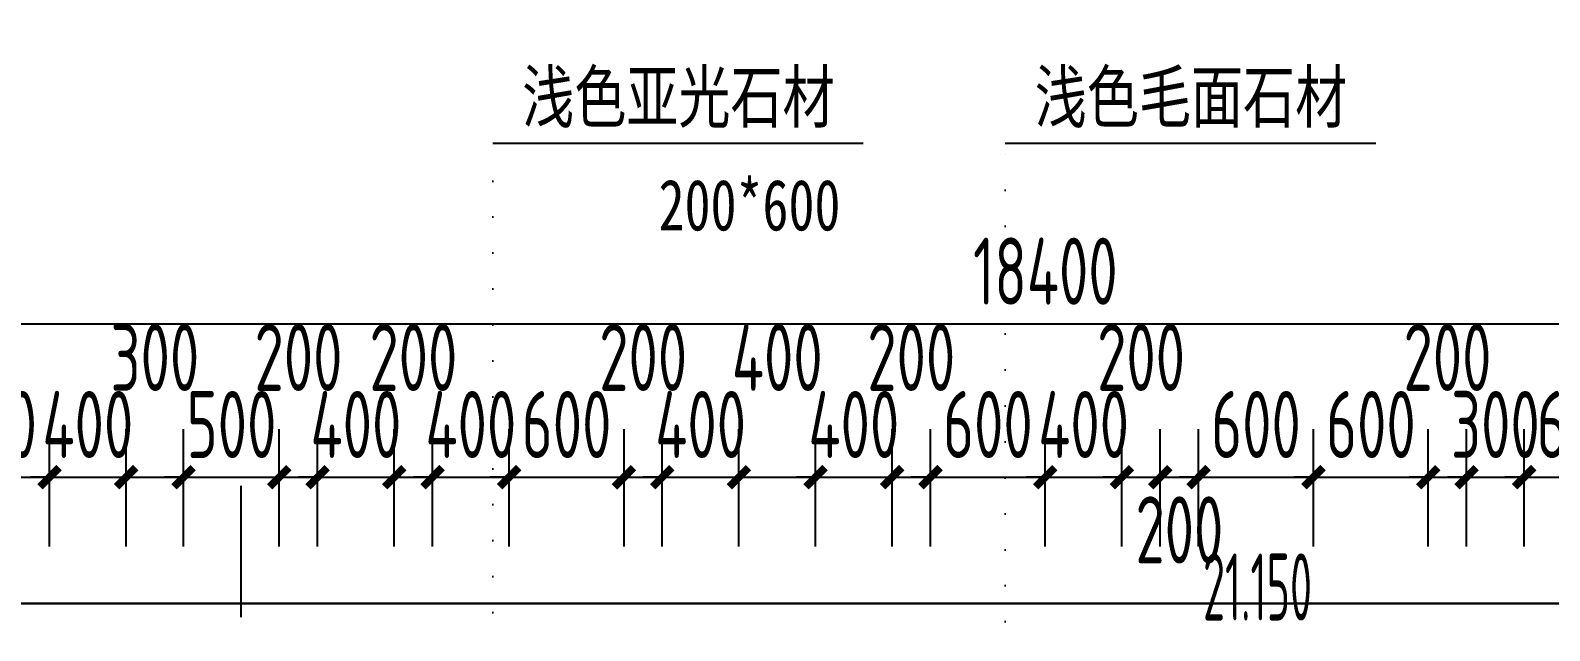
# Model space of a CAD drawing. Extents: x -863035 to 270371, y -8918 to 240488.
# Drawn here: x 212818 to 220751, y 143751 to 146883 of the extents above; entities that cross this region are included whole.
import ezdxf

# ---------------------------------------------------------------- set-up
doc = ezdxf.new("R2010")
doc.units = 0
doc.header["$LTSCALE"] = 1000
doc.header["$MEASUREMENT"] = 0
doc.linetypes.add('DOT2', pattern=[0.125, 0, -0.125])
doc.linetypes.add('DOTE', pattern=[2.42, 2, -0.2, 0.02, -0.2])
for name, color, linetype in [('01-标注_尺寸', 124, 'Continuous'), ('01-标注_符号', 200, 'Continuous'), ('02-TEXT_标注', 130, 'Continuous'), ('A_AXIS-轴线', 36, 'Continuous')]:
    doc.layers.add(name, color=color, linetype=linetype)
doc.layers.add('04-不打印_辅助线', color=165, linetype='Continuous', plot=False)
doc.styles.add('_TCH_DIM', font='ROS1', dxfattribs={"width": 0.75, "bigfont": 'JD'})
doc.styles.add('_TCH_DIM_T3', font='ROS1', dxfattribs={"width": 0.75, "bigfont": 'JD'})
doc.styles.add('_TCH_LABEL', font='', dxfattribs={"width": 0.75})
doc.styles.add('logo-3', font='', dxfattribs={"width": 0.8})
doc.styles.get('_TCH_LABEL').set_extended_font_data('SimSun')
doc.styles.get('logo-3').set_extended_font_data('SimSun')
doc.dimstyles.new('_TCH_ARCH&&100', dxfattribs={"dimtxt": 350, "dimasz": 100, "dimexe": 250, "dimexo": 300, "dimgap": 100, "dimtad": 1, "dimdec": 0, "dimzin": 0, "dimdsep": 46, "dimtxsty": '_TCH_DIM_T3', "dimblk": 'ARCHTICK', "dimcen": 0.09, "dimclrt": 7, "dimazin": 2, "dimtfac": 1, "dimtdec": 0, "dimtix": 1, "dimtmove": 2, "dimatfit": 3, "dimfxl": 0, "dimtolj": 1, "dimtzin": 0, "dimarcsym": 0})
doc.dimstyles.new('副本 ISO-1', dxfattribs={"dimtxt": 2.5, "dimasz": 1.5, "dimexe": 1.25, "dimexo": 0.625, "dimtad": 1, "dimdec": 0, "dimtxsty": 'logo-3', "dimblk": 'ARCHTICK', "dimcen": 2.5, "dimdle": 1, "dimadec": 0, "dimazin": 0, "dimtfac": 1, "dimtdec": 0, "dimtix": 1, "dimtmove": 0, "dimatfit": 3, "dimldrblk": 'AR', "dimfxl": 0, "dimarcsym": 0})

# ---------------------------------------------------------------- blocks, each defined once
blk = doc.blocks.new('_ArchTick')
at = {"color": 0, "linetype": 'ByBlock', "const_width": 0.4}
blk.add_lwpolyline([(-0.5, -0.5), (0.5, 0.5)], dxfattribs=at)
blk = doc.blocks.new('*X7')
at = {"color": 0}
for p, q in [((-1012.2996, 1692.7101), (-1012.2996, 1692.7346)), ((-1012.2995, 1692.7347), (-1012.2958, 1692.7347)), ((-1012.2986, 1692.7091), (-1012.2986, 1692.7356)), ((-1012.2985, 1692.7357), (-1012.2968, 1692.7357)), ((-1012.2976, 1692.7081), (-1012.2976, 1692.7364)), ((-1012.2966, 1692.7071), (-1012.2966, 1692.7354)), ((-1012.3116, 1692.7221), (-1012.3116, 1692.7226)), ((-1012.3115, 1692.7227), (-1012.2838, 1692.7227)), ((-1012.3111, 1692.7217), (-1012.2828, 1692.7217)), ((-1012.3106, 1692.7211), (-1012.3106, 1692.7236)), ((-1012.3105, 1692.7237), (-1012.2848, 1692.7237)), ((-1012.3101, 1692.7207), (-1012.2818, 1692.7207)), ((-1012.3096, 1692.7201), (-1012.3096, 1692.7246)), ((-1012.3095, 1692.7247), (-1012.2858, 1692.7247)), ((-1012.3091, 1692.7197), (-1012.2808, 1692.7197)), ((-1012.3086, 1692.7191), (-1012.3086, 1692.7256)), ((-1012.3085, 1692.7257), (-1012.2868, 1692.7257)), ((-1012.3081, 1692.7187), (-1012.2798, 1692.7187)), ((-1012.3076, 1692.7181), (-1012.3076, 1692.7266)), ((-1012.3075, 1692.7267), (-1012.2878, 1692.7267)), ((-1012.3071, 1692.7177), (-1012.2788, 1692.7177)), ((-1012.3066, 1692.7171), (-1012.3066, 1692.7276)), ((-1012.3065, 1692.7277), (-1012.2888, 1692.7277)), ((-1012.3061, 1692.7167), (-1012.2778, 1692.7167)), ((-1012.3056, 1692.7161), (-1012.3056, 1692.7286)), ((-1012.3055, 1692.7287), (-1012.2898, 1692.7287)), ((-1012.3051, 1692.7157), (-1012.2768, 1692.7157)), ((-1012.3046, 1692.7151), (-1012.3046, 1692.7296)), ((-1012.3045, 1692.7297), (-1012.2908, 1692.7297)), ((-1012.3041, 1692.7147), (-1012.2758, 1692.7147)), ((-1012.3036, 1692.7141), (-1012.3036, 1692.7306)), ((-1012.3035, 1692.7307), (-1012.2918, 1692.7307)), ((-1012.3031, 1692.7137), (-1012.2748, 1692.7137)), ((-1012.3026, 1692.7131), (-1012.3026, 1692.7316)), ((-1012.3025, 1692.7317), (-1012.2928, 1692.7317)), ((-1012.3021, 1692.7127), (-1012.2738, 1692.7127)), ((-1012.3016, 1692.7121), (-1012.3016, 1692.7326)), ((-1012.3015, 1692.7327), (-1012.2938, 1692.7327)), ((-1012.3011, 1692.7117), (-1012.2728, 1692.7117)), ((-1012.3006, 1692.7111), (-1012.3006, 1692.7336)), ((-1012.3005, 1692.7337), (-1012.2948, 1692.7337)), ((-1012.3001, 1692.7107), (-1012.2718, 1692.7107)), ((-1012.2991, 1692.7097), (-1012.2708, 1692.7097)), ((-1012.2981, 1692.7087), (-1012.2698, 1692.7087)), ((-1012.2971, 1692.7077), (-1012.2688, 1692.7077)), ((-1012.2961, 1692.7067), (-1012.2678, 1692.7067)), ((-1012.2956, 1692.7061), (-1012.2956, 1692.7344)), ((-1012.2951, 1692.7057), (-1012.2668, 1692.7057)), ((-1012.2946, 1692.7051), (-1012.2946, 1692.7334)), ((-1012.2941, 1692.7047), (-1012.2658, 1692.7047)), ((-1012.2936, 1692.7041), (-1012.2936, 1692.7324)), ((-1012.2931, 1692.7037), (-1012.2648, 1692.7037)), ((-1012.2926, 1692.7031), (-1012.2926, 1692.7314)), ((-1012.2921, 1692.7027), (-1012.2638, 1692.7027)), ((-1012.2916, 1692.7021), (-1012.2916, 1692.7304)), ((-1012.2911, 1692.7017), (-1012.2628, 1692.7017)), ((-1012.2906, 1692.7011), (-1012.2906, 1692.7294)), ((-1012.2901, 1692.7007), (-1012.2618, 1692.7007)), ((-1012.2896, 1692.7001), (-1012.2896, 1692.7284)), ((-1012.2891, 1692.6997), (-1012.2608, 1692.6997)), ((-1012.2886, 1692.6991), (-1012.2886, 1692.7274)), ((-1012.2881, 1692.6987), (-1012.2598, 1692.6987)), ((-1012.2876, 1692.6981), (-1012.2876, 1692.7264)), ((-1012.2871, 1692.6977), (-1012.2588, 1692.6977)), ((-1012.2866, 1692.6971), (-1012.2866, 1692.7254)), ((-1012.2861, 1692.6967), (-1012.2578, 1692.6967)), ((-1012.2856, 1692.6961), (-1012.2856, 1692.7244)), ((-1012.2851, 1692.6957), (-1012.2568, 1692.6957)), ((-1012.2846, 1692.6951), (-1012.2846, 1692.7234)), ((-1012.2841, 1692.6947), (-1012.2558, 1692.6947)), ((-1012.2836, 1692.6941), (-1012.2836, 1692.7224)), ((-1012.2831, 1692.6937), (-1012.2548, 1692.6937)), ((-1012.2826, 1692.6931), (-1012.2826, 1692.7214)), ((-1012.2821, 1692.6927), (-1012.2538, 1692.6927)), ((-1012.2816, 1692.6921), (-1012.2816, 1692.7204)), ((-1012.2811, 1692.6917), (-1012.2528, 1692.6917)), ((-1012.2806, 1692.6911), (-1012.2806, 1692.7194)), ((-1012.2801, 1692.6907), (-1012.2518, 1692.6907)), ((-1012.2796, 1692.6901), (-1012.2796, 1692.7184)), ((-1012.2791, 1692.6897), (-1012.2508, 1692.6897)), ((-1012.2786, 1692.6891), (-1012.2786, 1692.7174)), ((-1012.2781, 1692.6887), (-1012.2498, 1692.6887)), ((-1012.2776, 1692.6881), (-1012.2776, 1692.7164)), ((-1012.2771, 1692.6877), (-1012.2488, 1692.6877)), ((-1012.2766, 1692.6871), (-1012.2766, 1692.7154)), ((-1012.2761, 1692.6867), (-1012.2478, 1692.6867)), ((-1012.2756, 1692.6861), (-1012.2756, 1692.7144)), ((-1012.2751, 1692.6857), (-1012.2468, 1692.6857)), ((-1012.2746, 1692.6851), (-1012.2746, 1692.7134)), ((-1012.2736, 1692.6841), (-1012.2736, 1692.7124)), ((-1012.2726, 1692.6831), (-1012.2726, 1692.7114)), ((-1012.2716, 1692.6821), (-1012.2716, 1692.7104)), ((-1012.2706, 1692.6811), (-1012.2706, 1692.7094)), ((-1012.2696, 1692.6801), (-1012.2696, 1692.7084)), ((-1012.2686, 1692.6791), (-1012.2686, 1692.7074)), ((-1012.2676, 1692.6781), (-1012.2676, 1692.7064)), ((-1012.2666, 1692.6771), (-1012.2666, 1692.7054)), ((-1012.2656, 1692.6761), (-1012.2656, 1692.7044)), ((-1012.2646, 1692.6751), (-1012.2646, 1692.7034)), ((-1012.2636, 1692.6741), (-1012.2636, 1692.7024)), ((-1012.2626, 1692.6731), (-1012.2626, 1692.7014)), ((-1012.2616, 1692.6721), (-1012.2616, 1692.7004)), ((-1012.2606, 1692.6711), (-1012.2606, 1692.6994)), ((-1012.2596, 1692.6701), (-1012.2596, 1692.6984)), ((-1012.2586, 1692.6424), (-1012.2586, 1692.6974)), ((-1012.2576, 1692.6434), (-1012.2576, 1692.6964)), ((-1012.2566, 1692.6444), (-1012.2566, 1692.6954)), ((-1012.2556, 1692.6454), (-1012.2556, 1692.6944)), ((-1012.2546, 1692.6464), (-1012.2546, 1692.6934)), ((-1012.2536, 1692.6474), (-1012.2536, 1692.6924)), ((-1012.2526, 1692.6484), (-1012.2526, 1692.6914)), ((-1012.2516, 1692.6494), (-1012.2516, 1692.6904)), ((-1012.2506, 1692.6504), (-1012.2506, 1692.6894)), ((-1012.2496, 1692.6514), (-1012.2496, 1692.6884)), ((-1012.2486, 1692.6524), (-1012.2486, 1692.6874)), ((-1012.2476, 1692.6534), (-1012.2476, 1692.6864)), ((-1012.2926, 1692.6367), (-1012.2643, 1692.6367)), ((-1012.2926, 1692.6084), (-1012.2926, 1692.6367)), ((-1012.2916, 1692.6377), (-1012.2633, 1692.6377)), ((-1012.2916, 1692.6094), (-1012.2916, 1692.6377)), ((-1012.2906, 1692.6387), (-1012.2623, 1692.6387)), ((-1012.2906, 1692.6104), (-1012.2906, 1692.6387)), ((-1012.2896, 1692.6397), (-1012.2613, 1692.6397)), ((-1012.2896, 1692.6114), (-1012.2896, 1692.6397)), ((-1012.2886, 1692.6407), (-1012.2603, 1692.6407)), ((-1012.2886, 1692.6124), (-1012.2886, 1692.6407)), ((-1012.2876, 1692.6417), (-1012.2593, 1692.6417)), ((-1012.2876, 1692.6134), (-1012.2876, 1692.6417)), ((-1012.2866, 1692.6427), (-1012.2583, 1692.6427)), ((-1012.2866, 1692.6144), (-1012.2866, 1692.6427)), ((-1012.2856, 1692.6437), (-1012.2573, 1692.6437)), ((-1012.2856, 1692.6154), (-1012.2856, 1692.6437)), ((-1012.2846, 1692.6447), (-1012.2563, 1692.6447)), ((-1012.2846, 1692.6164), (-1012.2846, 1692.6447)), ((-1012.2836, 1692.6457), (-1012.2553, 1692.6457)), ((-1012.2836, 1692.6174), (-1012.2836, 1692.6457)), ((-1012.2826, 1692.6467), (-1012.2543, 1692.6467)), ((-1012.2826, 1692.6184), (-1012.2826, 1692.6467)), ((-1012.2816, 1692.6477), (-1012.2533, 1692.6477)), ((-1012.2816, 1692.6194), (-1012.2816, 1692.6477)), ((-1012.2806, 1692.6487), (-1012.2523, 1692.6487)), ((-1012.2806, 1692.6204), (-1012.2806, 1692.6487)), ((-1012.2796, 1692.6497), (-1012.2513, 1692.6497)), ((-1012.2796, 1692.6214), (-1012.2796, 1692.6497)), ((-1012.2786, 1692.6507), (-1012.2503, 1692.6507)), ((-1012.2786, 1692.6224), (-1012.2786, 1692.6507)), ((-1012.2776, 1692.6517), (-1012.2493, 1692.6517)), ((-1012.2776, 1692.6234), (-1012.2776, 1692.6517)), ((-1012.2766, 1692.6527), (-1012.2483, 1692.6527)), ((-1012.2766, 1692.6244), (-1012.2766, 1692.6527)), ((-1012.2756, 1692.6537), (-1012.2473, 1692.6537)), ((-1012.2756, 1692.6254), (-1012.2756, 1692.6537)), ((-1012.2746, 1692.6547), (-1012.2463, 1692.6547)), ((-1012.2746, 1692.6264), (-1012.2746, 1692.6547)), ((-1012.2741, 1692.6847), (-1012.2458, 1692.6847)), ((-1012.2736, 1692.6557), (-1012.2453, 1692.6557)), ((-1012.2736, 1692.6274), (-1012.2736, 1692.6557)), ((-1012.2731, 1692.6837), (-1012.2448, 1692.6837)), ((-1012.2726, 1692.6567), (-1012.2443, 1692.6567)), ((-1012.2726, 1692.6284), (-1012.2726, 1692.6567)), ((-1012.2721, 1692.6827), (-1012.2438, 1692.6827)), ((-1012.2716, 1692.6577), (-1012.2433, 1692.6577)), ((-1012.2716, 1692.6294), (-1012.2716, 1692.6577)), ((-1012.2711, 1692.6817), (-1012.2428, 1692.6817)), ((-1012.2706, 1692.6587), (-1012.2423, 1692.6587)), ((-1012.2706, 1692.6304), (-1012.2706, 1692.6587)), ((-1012.2701, 1692.6807), (-1012.2418, 1692.6807)), ((-1012.2696, 1692.6597), (-1012.2413, 1692.6597)), ((-1012.2696, 1692.6314), (-1012.2696, 1692.6597)), ((-1012.2691, 1692.6797), (-1012.2408, 1692.6797)), ((-1012.2686, 1692.6607), (-1012.2403, 1692.6607)), ((-1012.2686, 1692.6324), (-1012.2686, 1692.6607)), ((-1012.2681, 1692.6787), (-1012.2398, 1692.6787)), ((-1012.2676, 1692.6617), (-1012.2393, 1692.6617)), ((-1012.2676, 1692.6334), (-1012.2676, 1692.6617)), ((-1012.2671, 1692.6777), (-1012.2388, 1692.6777)), ((-1012.2666, 1692.6627), (-1012.2383, 1692.6627)), ((-1012.2666, 1692.6344), (-1012.2666, 1692.6627)), ((-1012.2661, 1692.6767), (-1012.2378, 1692.6767)), ((-1012.2656, 1692.6637), (-1012.2373, 1692.6637)), ((-1012.2656, 1692.6354), (-1012.2656, 1692.6637)), ((-1012.2651, 1692.6757), (-1012.2368, 1692.6757)), ((-1012.2646, 1692.6647), (-1012.2363, 1692.6647)), ((-1012.2646, 1692.6364), (-1012.2646, 1692.6647)), ((-1012.2641, 1692.6747), (-1012.2358, 1692.6747)), ((-1012.2636, 1692.6657), (-1012.2353, 1692.6657)), ((-1012.2636, 1692.6374), (-1012.2636, 1692.6657)), ((-1012.2631, 1692.6737), (-1012.2348, 1692.6737)), ((-1012.2626, 1692.6667), (-1012.2343, 1692.6667)), ((-1012.2626, 1692.6384), (-1012.2626, 1692.6667)), ((-1012.2621, 1692.6727), (-1012.2338, 1692.6727)), ((-1012.2616, 1692.6677), (-1012.2333, 1692.6677)), ((-1012.2616, 1692.6394), (-1012.2616, 1692.6677)), ((-1012.2611, 1692.6717), (-1012.2328, 1692.6717)), ((-1012.2606, 1692.6687), (-1012.2323, 1692.6687)), ((-1012.2606, 1692.6404), (-1012.2606, 1692.6687)), ((-1012.2601, 1692.6707), (-1012.2318, 1692.6707)), ((-1012.2596, 1692.6697), (-1012.2313, 1692.6697)), ((-1012.2596, 1692.6414), (-1012.2596, 1692.6697)), ((-1012.2466, 1692.6544), (-1012.2466, 1692.6854)), ((-1012.2456, 1692.6554), (-1012.2456, 1692.6844)), ((-1012.2446, 1692.6564), (-1012.2446, 1692.6834)), ((-1012.2436, 1692.6574), (-1012.2436, 1692.6824)), ((-1012.2426, 1692.6584), (-1012.2426, 1692.6814)), ((-1012.2416, 1692.6594), (-1012.2416, 1692.6804)), ((-1012.2406, 1692.6604), (-1012.2406, 1692.6794)), ((-1012.2396, 1692.6614), (-1012.2396, 1692.6784)), ((-1012.2386, 1692.6624), (-1012.2386, 1692.6774)), ((-1012.2376, 1692.6634), (-1012.2376, 1692.6764)), ((-1012.2366, 1692.6644), (-1012.2366, 1692.6754)), ((-1012.2356, 1692.6654), (-1012.2356, 1692.6744)), ((-1012.2346, 1692.6664), (-1012.2346, 1692.6734)), ((-1012.2336, 1692.6674), (-1012.2336, 1692.6724)), ((-1012.2326, 1692.6684), (-1012.2326, 1692.6714)), ((-1012.2316, 1692.6694), (-1012.2316, 1692.6704)), ((-1012.3116, 1692.6177), (-1012.2833, 1692.6177)), ((-1012.3116, 1692.6172), (-1012.3116, 1692.6177)), ((-1012.3111, 1692.6167), (-1012.2843, 1692.6167)), ((-1012.3106, 1692.6187), (-1012.2823, 1692.6187)), ((-1012.3106, 1692.6162), (-1012.3106, 1692.6187)), ((-1012.3101, 1692.6157), (-1012.2853, 1692.6157)), ((-1012.3096, 1692.6197), (-1012.2813, 1692.6197)), ((-1012.3096, 1692.6152), (-1012.3096, 1692.6197)), ((-1012.3091, 1692.6147), (-1012.2863, 1692.6147)), ((-1012.3086, 1692.6207), (-1012.2803, 1692.6207)), ((-1012.3086, 1692.6142), (-1012.3086, 1692.6207)), ((-1012.3081, 1692.6137), (-1012.2873, 1692.6137)), ((-1012.3076, 1692.6217), (-1012.2793, 1692.6217)), ((-1012.3076, 1692.6132), (-1012.3076, 1692.6217)), ((-1012.3071, 1692.6127), (-1012.2883, 1692.6127)), ((-1012.3066, 1692.6227), (-1012.2783, 1692.6227)), ((-1012.3066, 1692.6122), (-1012.3066, 1692.6227)), ((-1012.3061, 1692.6117), (-1012.2893, 1692.6117)), ((-1012.3056, 1692.6237), (-1012.2773, 1692.6237)), ((-1012.3056, 1692.6112), (-1012.3056, 1692.6237)), ((-1012.3051, 1692.6107), (-1012.2903, 1692.6107)), ((-1012.3046, 1692.6247), (-1012.2763, 1692.6247)), ((-1012.3046, 1692.6102), (-1012.3046, 1692.6247)), ((-1012.3041, 1692.6097), (-1012.2913, 1692.6097)), ((-1012.3036, 1692.6257), (-1012.2753, 1692.6257)), ((-1012.3036, 1692.6092), (-1012.3036, 1692.6257)), ((-1012.3031, 1692.6087), (-1012.2923, 1692.6087)), ((-1012.3026, 1692.6267), (-1012.2743, 1692.6267)), ((-1012.3026, 1692.6082), (-1012.3026, 1692.6267)), ((-1012.3021, 1692.6077), (-1012.2933, 1692.6077)), ((-1012.3016, 1692.6277), (-1012.2733, 1692.6277)), ((-1012.3016, 1692.6072), (-1012.3016, 1692.6277)), ((-1012.3011, 1692.6067), (-1012.2943, 1692.6067)), ((-1012.3006, 1692.6287), (-1012.2723, 1692.6287)), ((-1012.3006, 1692.6062), (-1012.3006, 1692.6287)), ((-1012.3001, 1692.6057), (-1012.2953, 1692.6057)), ((-1012.2996, 1692.6297), (-1012.2713, 1692.6297)), ((-1012.2996, 1692.6052), (-1012.2996, 1692.6297)), ((-1012.2991, 1692.6047), (-1012.2963, 1692.6047)), ((-1012.2986, 1692.6307), (-1012.2703, 1692.6307)), ((-1012.2986, 1692.6042), (-1012.2986, 1692.6307)), ((-1012.2981, 1692.6037), (-1012.2973, 1692.6037)), ((-1012.2976, 1692.6317), (-1012.2693, 1692.6317)), ((-1012.2976, 1692.6034), (-1012.2976, 1692.6317)), ((-1012.2966, 1692.6327), (-1012.2683, 1692.6327)), ((-1012.2966, 1692.6044), (-1012.2966, 1692.6327)), ((-1012.2956, 1692.6337), (-1012.2673, 1692.6337)), ((-1012.2956, 1692.6054), (-1012.2956, 1692.6337)), ((-1012.2946, 1692.6347), (-1012.2663, 1692.6347)), ((-1012.2946, 1692.6064), (-1012.2946, 1692.6347)), ((-1012.2936, 1692.6357), (-1012.2653, 1692.6357)), ((-1012.2936, 1692.6074), (-1012.2936, 1692.6357))]:
    blk.add_line(p, q, dxfattribs=at)
blk = doc.blocks.new('A-ARROW')
blk.add_lwpolyline([(0.0808, 0.0525), (0.0666, 0.0666), (0, 0), (0.0666, -0.0666), (0.0808, -0.0525), (0.0283, 0)], close=True)
at = {"rotation": 180}
blk.add_blockref('*X7', (-1012.2311, 1692.6699), dxfattribs=at)
blk = doc.blocks.new('AR')
at = {"xscale": -21.59999999986031, "yscale": 21.59999999999127, "zscale": 21.6, "rotation": 359.9999997162888}
blk.add_blockref('A-ARROW', (0, 0), dxfattribs=at)
blk = doc.blocks.new('*D1881')
at = {"layer": '01-标注_尺寸', "color": 0, "lineweight": -2, "transparency": 16777216}
for p, q in [((212318, 144189.9), (212318, 144801.2)), ((212918, 144189.9), (212918, 144801.2)), ((212318, 144551.2), (212218, 144551.2)), ((212318, 144551.2), (212918, 144551.2)), ((212918, 144551.2), (213018, 144551.2))]:
    blk.add_line(p, q, dxfattribs=at)
at = {"layer": 'Defpoints', "color": 0, "transparency": 16777216}
for p in [(212918, 144551.2), (212318, 143889.9), (212918, 143889.9)]:
    blk.add_point(p, dxfattribs=at)
at = {"layer": '01-标注_尺寸', "color": 0, "lineweight": -2, "transparency": 16777216, "xscale": 100, "yscale": 100, "zscale": 100}
blk.add_blockref('_ArchTick', (212318, 144551.2), dxfattribs=at)
at = {"layer": '01-标注_尺寸', "color": 0, "lineweight": -2, "transparency": 16777216, "xscale": 100, "yscale": 100, "zscale": 100, "rotation": 180}
blk.add_blockref('_ArchTick', (212918, 144551.2), dxfattribs=at)
at = {"layer": '01-标注_尺寸', "color": 7, "transparency": 16777216, "insert": (212618, 144826.2), "char_height": 350, "attachment_point": 5, "style": '_TCH_DIM_T3'}
blk.add_mtext('\\A1;600', dxfattribs=at)
blk = doc.blocks.new('*D1882')
at = {"layer": '01-标注_尺寸', "color": 0, "lineweight": -2, "transparency": 16777216}
for p, q in [((212918, 144189.9), (212918, 144801.2)), ((213318, 144189.9), (213318, 144801.2)), ((212918, 144551.2), (212818, 144551.2)), ((212918, 144551.2), (213318, 144551.2)), ((213318, 144551.2), (213418, 144551.2))]:
    blk.add_line(p, q, dxfattribs=at)
at = {"layer": 'Defpoints', "color": 0, "transparency": 16777216}
for p in [(213318, 144551.2), (212918, 143889.9), (213318, 143889.9)]:
    blk.add_point(p, dxfattribs=at)
at = {"layer": '01-标注_尺寸', "color": 0, "lineweight": -2, "transparency": 16777216, "xscale": 100, "yscale": 100, "zscale": 100}
blk.add_blockref('_ArchTick', (212918, 144551.2), dxfattribs=at)
at = {"layer": '01-标注_尺寸', "color": 0, "lineweight": -2, "transparency": 16777216, "xscale": 100, "yscale": 100, "zscale": 100, "rotation": 180}
blk.add_blockref('_ArchTick', (213318, 144551.2), dxfattribs=at)
at = {"layer": '01-标注_尺寸', "color": 7, "transparency": 16777216, "insert": (213118, 144826.2), "char_height": 350, "attachment_point": 5, "style": '_TCH_DIM_T3'}
blk.add_mtext('\\A1;400', dxfattribs=at)
blk = doc.blocks.new('*D1883')
at = {"layer": '01-标注_尺寸', "color": 0, "lineweight": -2, "transparency": 16777216}
for p, q in [((213318, 144189.9), (213318, 144801.2)), ((213618, 144189.9), (213618, 144801.2)), ((213318, 144551.2), (213618, 144551.2))]:
    blk.add_line(p, q, dxfattribs=at)
at = {"layer": 'Defpoints', "color": 0, "transparency": 16777216}
for p in [(213618, 144551.2), (213318, 143889.9), (213618, 143889.9)]:
    blk.add_point(p, dxfattribs=at)
at = {"layer": '01-标注_尺寸', "color": 0, "lineweight": -2, "transparency": 16777216, "xscale": 100, "yscale": 100, "zscale": 100, "rotation": 180}
blk.add_blockref('_ArchTick', (213318, 144551.2), dxfattribs=at)
at = {"layer": '01-标注_尺寸', "color": 0, "lineweight": -2, "transparency": 16777216, "xscale": 100, "yscale": 100, "zscale": 100}
blk.add_blockref('_ArchTick', (213618, 144551.2), dxfattribs=at)
at = {"layer": '01-标注_尺寸', "color": 7, "transparency": 16777216, "insert": (213468, 145176.2), "char_height": 350, "attachment_point": 5, "style": '_TCH_DIM_T3'}
blk.add_mtext('\\A1;300', dxfattribs=at)
blk = doc.blocks.new('*D1884')
at = {"layer": '01-标注_尺寸', "color": 0, "lineweight": -2, "transparency": 16777216}
for p, q in [((213618, 144189.9), (213618, 144801.2)), ((214118, 144189.9), (214118, 144801.2)), ((213618, 144551.2), (213518, 144551.2)), ((213618, 144551.2), (214118, 144551.2)), ((214118, 144551.2), (214218, 144551.2))]:
    blk.add_line(p, q, dxfattribs=at)
at = {"layer": 'Defpoints', "color": 0, "transparency": 16777216}
for p in [(214118, 144551.2), (213618, 143889.9), (214118, 143889.9)]:
    blk.add_point(p, dxfattribs=at)
at = {"layer": '01-标注_尺寸', "color": 0, "lineweight": -2, "transparency": 16777216, "xscale": 100, "yscale": 100, "zscale": 100}
blk.add_blockref('_ArchTick', (213618, 144551.2), dxfattribs=at)
at = {"layer": '01-标注_尺寸', "color": 0, "lineweight": -2, "transparency": 16777216, "xscale": 100, "yscale": 100, "zscale": 100, "rotation": 180}
blk.add_blockref('_ArchTick', (214118, 144551.2), dxfattribs=at)
at = {"layer": '01-标注_尺寸', "color": 7, "transparency": 16777216, "insert": (213868, 144826.2), "char_height": 350, "attachment_point": 5, "style": '_TCH_DIM_T3'}
blk.add_mtext('\\A1;500', dxfattribs=at)
blk = doc.blocks.new('*D1885')
at = {"layer": '01-标注_尺寸', "color": 0, "lineweight": -2, "transparency": 16777216}
for p, q in [((214118, 144189.9), (214118, 144801.2)), ((214318, 144189.9), (214318, 144801.2)), ((214118, 144551.2), (214318, 144551.2))]:
    blk.add_line(p, q, dxfattribs=at)
at = {"layer": 'Defpoints', "color": 0, "transparency": 16777216}
for p in [(214318, 144551.2), (214118, 143889.9), (214318, 143889.9)]:
    blk.add_point(p, dxfattribs=at)
at = {"layer": '01-标注_尺寸', "color": 0, "lineweight": -2, "transparency": 16777216, "xscale": 100, "yscale": 100, "zscale": 100, "rotation": 180}
blk.add_blockref('_ArchTick', (214118, 144551.2), dxfattribs=at)
at = {"layer": '01-标注_尺寸', "color": 0, "lineweight": -2, "transparency": 16777216, "xscale": 100, "yscale": 100, "zscale": 100}
blk.add_blockref('_ArchTick', (214318, 144551.2), dxfattribs=at)
at = {"layer": '01-标注_尺寸', "color": 7, "transparency": 16777216, "insert": (214218, 145176.2), "char_height": 350, "attachment_point": 5, "style": '_TCH_DIM_T3'}
blk.add_mtext('\\A1;200', dxfattribs=at)
blk = doc.blocks.new('*D1886')
at = {"layer": '01-标注_尺寸', "color": 0, "lineweight": -2, "transparency": 16777216}
for p, q in [((214318, 144189.9), (214318, 144801.2)), ((214718, 144189.9), (214718, 144801.2)), ((214318, 144551.2), (214218, 144551.2)), ((214318, 144551.2), (214718, 144551.2)), ((214718, 144551.2), (214818, 144551.2))]:
    blk.add_line(p, q, dxfattribs=at)
at = {"layer": 'Defpoints', "color": 0, "transparency": 16777216}
for p in [(214718, 144551.2), (214318, 143889.9), (214718, 143889.9)]:
    blk.add_point(p, dxfattribs=at)
at = {"layer": '01-标注_尺寸', "color": 0, "lineweight": -2, "transparency": 16777216, "xscale": 100, "yscale": 100, "zscale": 100}
blk.add_blockref('_ArchTick', (214318, 144551.2), dxfattribs=at)
at = {"layer": '01-标注_尺寸', "color": 0, "lineweight": -2, "transparency": 16777216, "xscale": 100, "yscale": 100, "zscale": 100, "rotation": 180}
blk.add_blockref('_ArchTick', (214718, 144551.2), dxfattribs=at)
at = {"layer": '01-标注_尺寸', "color": 7, "transparency": 16777216, "insert": (214518, 144826.2), "char_height": 350, "attachment_point": 5, "style": '_TCH_DIM_T3'}
blk.add_mtext('\\A1;400', dxfattribs=at)
blk = doc.blocks.new('*D1887')
at = {"layer": '01-标注_尺寸', "color": 0, "lineweight": -2, "transparency": 16777216}
for p, q in [((214718, 144189.9), (214718, 144801.2)), ((214918, 144189.9), (214918, 144801.2)), ((214718, 144551.2), (214918, 144551.2))]:
    blk.add_line(p, q, dxfattribs=at)
at = {"layer": 'Defpoints', "color": 0, "transparency": 16777216}
for p in [(214918, 144551.2), (214718, 143889.9), (214918, 143889.9)]:
    blk.add_point(p, dxfattribs=at)
at = {"layer": '01-标注_尺寸', "color": 0, "lineweight": -2, "transparency": 16777216, "xscale": 100, "yscale": 100, "zscale": 100, "rotation": 180}
blk.add_blockref('_ArchTick', (214718, 144551.2), dxfattribs=at)
at = {"layer": '01-标注_尺寸', "color": 0, "lineweight": -2, "transparency": 16777216, "xscale": 100, "yscale": 100, "zscale": 100}
blk.add_blockref('_ArchTick', (214918, 144551.2), dxfattribs=at)
at = {"layer": '01-标注_尺寸', "color": 7, "transparency": 16777216, "insert": (214818, 145176.2), "char_height": 350, "attachment_point": 5, "style": '_TCH_DIM_T3'}
blk.add_mtext('\\A1;200', dxfattribs=at)
blk = doc.blocks.new('*D1888')
at = {"layer": '01-标注_尺寸', "color": 0, "lineweight": -2, "transparency": 16777216}
for p, q in [((214918, 144189.9), (214918, 144801.2)), ((215318, 144189.9), (215318, 144801.2)), ((214918, 144551.2), (214818, 144551.2)), ((214918, 144551.2), (215318, 144551.2)), ((215318, 144551.2), (215418, 144551.2))]:
    blk.add_line(p, q, dxfattribs=at)
at = {"layer": 'Defpoints', "color": 0, "transparency": 16777216}
for p in [(215318, 144551.2), (214918, 143889.9), (215318, 143889.9)]:
    blk.add_point(p, dxfattribs=at)
at = {"layer": '01-标注_尺寸', "color": 0, "lineweight": -2, "transparency": 16777216, "xscale": 100, "yscale": 100, "zscale": 100}
blk.add_blockref('_ArchTick', (214918, 144551.2), dxfattribs=at)
at = {"layer": '01-标注_尺寸', "color": 0, "lineweight": -2, "transparency": 16777216, "xscale": 100, "yscale": 100, "zscale": 100, "rotation": 180}
blk.add_blockref('_ArchTick', (215318, 144551.2), dxfattribs=at)
at = {"layer": '01-标注_尺寸', "color": 7, "transparency": 16777216, "insert": (215118, 144826.2), "char_height": 350, "attachment_point": 5, "style": '_TCH_DIM_T3'}
blk.add_mtext('\\A1;400', dxfattribs=at)
blk = doc.blocks.new('*D1889')
at = {"layer": '01-标注_尺寸', "color": 0, "lineweight": -2, "transparency": 16777216}
for p, q in [((215318, 144189.9), (215318, 144801.2)), ((215918, 144189.9), (215918, 144801.2)), ((215318, 144551.2), (215218, 144551.2)), ((215318, 144551.2), (215918, 144551.2)), ((215918, 144551.2), (216018, 144551.2))]:
    blk.add_line(p, q, dxfattribs=at)
at = {"layer": 'Defpoints', "color": 0, "transparency": 16777216}
for p in [(215918, 144551.2), (215318, 143889.9), (215918, 143889.9)]:
    blk.add_point(p, dxfattribs=at)
at = {"layer": '01-标注_尺寸', "color": 0, "lineweight": -2, "transparency": 16777216, "xscale": 100, "yscale": 100, "zscale": 100}
blk.add_blockref('_ArchTick', (215318, 144551.2), dxfattribs=at)
at = {"layer": '01-标注_尺寸', "color": 0, "lineweight": -2, "transparency": 16777216, "xscale": 100, "yscale": 100, "zscale": 100, "rotation": 180}
blk.add_blockref('_ArchTick', (215918, 144551.2), dxfattribs=at)
at = {"layer": '01-标注_尺寸', "color": 7, "transparency": 16777216, "insert": (215618, 144826.2), "char_height": 350, "attachment_point": 5, "style": '_TCH_DIM_T3'}
blk.add_mtext('\\A1;600', dxfattribs=at)
blk = doc.blocks.new('*D1890')
at = {"layer": '01-标注_尺寸', "color": 0, "lineweight": -2, "transparency": 16777216}
for p, q in [((215918, 144189.9), (215918, 144801.2)), ((216118, 144189.9), (216118, 144801.2)), ((215918, 144551.2), (216118, 144551.2))]:
    blk.add_line(p, q, dxfattribs=at)
at = {"layer": 'Defpoints', "color": 0, "transparency": 16777216}
for p in [(216118, 144551.2), (215918, 143889.9), (216118, 143889.9)]:
    blk.add_point(p, dxfattribs=at)
at = {"layer": '01-标注_尺寸', "color": 0, "lineweight": -2, "transparency": 16777216, "xscale": 100, "yscale": 100, "zscale": 100, "rotation": 180}
blk.add_blockref('_ArchTick', (215918, 144551.2), dxfattribs=at)
at = {"layer": '01-标注_尺寸', "color": 0, "lineweight": -2, "transparency": 16777216, "xscale": 100, "yscale": 100, "zscale": 100}
blk.add_blockref('_ArchTick', (216118, 144551.2), dxfattribs=at)
at = {"layer": '01-标注_尺寸', "color": 7, "transparency": 16777216, "insert": (216018, 145176.2), "char_height": 350, "attachment_point": 5, "style": '_TCH_DIM_T3'}
blk.add_mtext('\\A1;200', dxfattribs=at)
blk = doc.blocks.new('*D1891')
at = {"layer": '01-标注_尺寸', "color": 0, "lineweight": -2, "transparency": 16777216}
for p, q in [((216118, 144189.9), (216118, 144801.2)), ((216518, 144189.9), (216518, 144801.2)), ((216118, 144551.2), (216018, 144551.2)), ((216118, 144551.2), (216518, 144551.2)), ((216518, 144551.2), (216618, 144551.2))]:
    blk.add_line(p, q, dxfattribs=at)
at = {"layer": 'Defpoints', "color": 0, "transparency": 16777216}
for p in [(216518, 144551.2), (216118, 143889.9), (216518, 143889.9)]:
    blk.add_point(p, dxfattribs=at)
at = {"layer": '01-标注_尺寸', "color": 0, "lineweight": -2, "transparency": 16777216, "xscale": 100, "yscale": 100, "zscale": 100}
blk.add_blockref('_ArchTick', (216118, 144551.2), dxfattribs=at)
at = {"layer": '01-标注_尺寸', "color": 0, "lineweight": -2, "transparency": 16777216, "xscale": 100, "yscale": 100, "zscale": 100, "rotation": 180}
blk.add_blockref('_ArchTick', (216518, 144551.2), dxfattribs=at)
at = {"layer": '01-标注_尺寸', "color": 7, "transparency": 16777216, "insert": (216318, 144826.2), "char_height": 350, "attachment_point": 5, "style": '_TCH_DIM_T3'}
blk.add_mtext('\\A1;400', dxfattribs=at)
blk = doc.blocks.new('*D1892')
at = {"layer": '01-标注_尺寸', "color": 0, "lineweight": -2, "transparency": 16777216}
for p, q in [((216518, 144189.9), (216518, 144801.2)), ((216918, 144189.9), (216918, 144801.2)), ((216518, 144551.2), (216918, 144551.2))]:
    blk.add_line(p, q, dxfattribs=at)
at = {"layer": 'Defpoints', "color": 0, "transparency": 16777216}
for p in [(216918, 144551.2), (216518, 143889.9), (216918, 143889.9)]:
    blk.add_point(p, dxfattribs=at)
at = {"layer": '01-标注_尺寸', "color": 0, "lineweight": -2, "transparency": 16777216, "xscale": 100, "yscale": 100, "zscale": 100, "rotation": 180}
blk.add_blockref('_ArchTick', (216518, 144551.2), dxfattribs=at)
at = {"layer": '01-标注_尺寸', "color": 0, "lineweight": -2, "transparency": 16777216, "xscale": 100, "yscale": 100, "zscale": 100}
blk.add_blockref('_ArchTick', (216918, 144551.2), dxfattribs=at)
at = {"layer": '01-标注_尺寸', "color": 7, "transparency": 16777216, "insert": (216718, 145176.2), "char_height": 350, "attachment_point": 5, "style": '_TCH_DIM_T3'}
blk.add_mtext('\\A1;400', dxfattribs=at)
blk = doc.blocks.new('*D1893')
at = {"layer": '01-标注_尺寸', "color": 0, "lineweight": -2, "transparency": 16777216}
for p, q in [((216918, 144189.9), (216918, 144801.2)), ((217318, 144189.9), (217318, 144801.2)), ((216918, 144551.2), (216818, 144551.2)), ((216918, 144551.2), (217318, 144551.2)), ((217318, 144551.2), (217418, 144551.2))]:
    blk.add_line(p, q, dxfattribs=at)
at = {"layer": 'Defpoints', "color": 0, "transparency": 16777216}
for p in [(217318, 144551.2), (216918, 143889.9), (217318, 143889.9)]:
    blk.add_point(p, dxfattribs=at)
at = {"layer": '01-标注_尺寸', "color": 0, "lineweight": -2, "transparency": 16777216, "xscale": 100, "yscale": 100, "zscale": 100}
blk.add_blockref('_ArchTick', (216918, 144551.2), dxfattribs=at)
at = {"layer": '01-标注_尺寸', "color": 0, "lineweight": -2, "transparency": 16777216, "xscale": 100, "yscale": 100, "zscale": 100, "rotation": 180}
blk.add_blockref('_ArchTick', (217318, 144551.2), dxfattribs=at)
at = {"layer": '01-标注_尺寸', "color": 7, "transparency": 16777216, "insert": (217118, 144826.2), "char_height": 350, "attachment_point": 5, "style": '_TCH_DIM_T3'}
blk.add_mtext('\\A1;400', dxfattribs=at)
blk = doc.blocks.new('*D1894')
at = {"layer": '01-标注_尺寸', "color": 0, "lineweight": -2, "transparency": 16777216}
for p, q in [((217318, 144189.9), (217318, 144801.2)), ((217518, 144189.9), (217518, 144801.2)), ((217318, 144551.2), (217518, 144551.2))]:
    blk.add_line(p, q, dxfattribs=at)
at = {"layer": 'Defpoints', "color": 0, "transparency": 16777216}
for p in [(217518, 144551.2), (217318, 143889.9), (217518, 143889.9)]:
    blk.add_point(p, dxfattribs=at)
at = {"layer": '01-标注_尺寸', "color": 0, "lineweight": -2, "transparency": 16777216, "xscale": 100, "yscale": 100, "zscale": 100, "rotation": 180}
blk.add_blockref('_ArchTick', (217318, 144551.2), dxfattribs=at)
at = {"layer": '01-标注_尺寸', "color": 0, "lineweight": -2, "transparency": 16777216, "xscale": 100, "yscale": 100, "zscale": 100}
blk.add_blockref('_ArchTick', (217518, 144551.2), dxfattribs=at)
at = {"layer": '01-标注_尺寸', "color": 7, "transparency": 16777216, "insert": (217418, 145176.2), "char_height": 350, "attachment_point": 5, "style": '_TCH_DIM_T3'}
blk.add_mtext('\\A1;200', dxfattribs=at)
blk = doc.blocks.new('*D1895')
at = {"layer": '01-标注_尺寸', "color": 0, "lineweight": -2, "transparency": 16777216}
for p, q in [((217518, 144189.9), (217518, 144801.2)), ((218118, 144189.9), (218118, 144801.2)), ((217518, 144551.2), (217418, 144551.2)), ((217518, 144551.2), (218118, 144551.2)), ((218118, 144551.2), (218218, 144551.2))]:
    blk.add_line(p, q, dxfattribs=at)
at = {"layer": 'Defpoints', "color": 0, "transparency": 16777216}
for p in [(218118, 144551.2), (217518, 143889.9), (218118, 143889.9)]:
    blk.add_point(p, dxfattribs=at)
at = {"layer": '01-标注_尺寸', "color": 0, "lineweight": -2, "transparency": 16777216, "xscale": 100, "yscale": 100, "zscale": 100}
blk.add_blockref('_ArchTick', (217518, 144551.2), dxfattribs=at)
at = {"layer": '01-标注_尺寸', "color": 0, "lineweight": -2, "transparency": 16777216, "xscale": 100, "yscale": 100, "zscale": 100, "rotation": 180}
blk.add_blockref('_ArchTick', (218118, 144551.2), dxfattribs=at)
at = {"layer": '01-标注_尺寸', "color": 7, "transparency": 16777216, "insert": (217818, 144826.2), "char_height": 350, "attachment_point": 5, "style": '_TCH_DIM_T3'}
blk.add_mtext('\\A1;600', dxfattribs=at)
blk = doc.blocks.new('*D1896')
at = {"layer": '01-标注_尺寸', "color": 0, "lineweight": -2, "transparency": 16777216}
for p, q in [((218118, 144189.9), (218118, 144801.2)), ((218518, 144189.9), (218518, 144801.2)), ((218118, 144551.2), (218018, 144551.2)), ((218118, 144551.2), (218518, 144551.2)), ((218518, 144551.2), (218618, 144551.2))]:
    blk.add_line(p, q, dxfattribs=at)
at = {"layer": 'Defpoints', "color": 0, "transparency": 16777216}
for p in [(218518, 144551.2), (218118, 143889.9), (218518, 143889.9)]:
    blk.add_point(p, dxfattribs=at)
at = {"layer": '01-标注_尺寸', "color": 0, "lineweight": -2, "transparency": 16777216, "xscale": 100, "yscale": 100, "zscale": 100}
blk.add_blockref('_ArchTick', (218118, 144551.2), dxfattribs=at)
at = {"layer": '01-标注_尺寸', "color": 0, "lineweight": -2, "transparency": 16777216, "xscale": 100, "yscale": 100, "zscale": 100, "rotation": 180}
blk.add_blockref('_ArchTick', (218518, 144551.2), dxfattribs=at)
at = {"layer": '01-标注_尺寸', "color": 7, "transparency": 16777216, "insert": (218318, 144826.2), "char_height": 350, "attachment_point": 5, "style": '_TCH_DIM_T3'}
blk.add_mtext('\\A1;400', dxfattribs=at)
blk = doc.blocks.new('*D1897')
at = {"layer": '01-标注_尺寸', "color": 0, "lineweight": -2, "transparency": 16777216}
for p, q in [((218518, 144189.9), (218518, 144801.2)), ((218718, 144189.9), (218718, 144801.2)), ((218518, 144551.2), (218418, 144551.2)), ((218518, 144551.2), (218718, 144551.2)), ((218718, 144551.2), (218818, 144551.2))]:
    blk.add_line(p, q, dxfattribs=at)
at = {"layer": 'Defpoints', "color": 0, "transparency": 16777216}
for p in [(218718, 144551.2), (218518, 143889.9), (218718, 143889.9)]:
    blk.add_point(p, dxfattribs=at)
at = {"layer": '01-标注_尺寸', "color": 0, "lineweight": -2, "transparency": 16777216, "xscale": 100, "yscale": 100, "zscale": 100}
blk.add_blockref('_ArchTick', (218518, 144551.2), dxfattribs=at)
at = {"layer": '01-标注_尺寸', "color": 0, "lineweight": -2, "transparency": 16777216, "xscale": 100, "yscale": 100, "zscale": 100, "rotation": 180}
blk.add_blockref('_ArchTick', (218718, 144551.2), dxfattribs=at)
at = {"layer": '01-标注_尺寸', "color": 7, "transparency": 16777216, "insert": (218618, 145176.2), "char_height": 350, "attachment_point": 5, "style": '_TCH_DIM_T3'}
blk.add_mtext('\\A1;200', dxfattribs=at)
blk = doc.blocks.new('*D1898')
at = {"layer": '01-标注_尺寸', "color": 0, "lineweight": -2, "transparency": 16777216}
for p, q in [((218718, 144189.9), (218718, 144801.2)), ((218918, 144189.9), (218918, 144801.2)), ((218718, 144551.2), (218918, 144551.2))]:
    blk.add_line(p, q, dxfattribs=at)
at = {"layer": 'Defpoints', "color": 0, "transparency": 16777216}
for p in [(218918, 144551.2), (218718, 143889.9), (218918, 143889.9)]:
    blk.add_point(p, dxfattribs=at)
at = {"layer": '01-标注_尺寸', "color": 0, "lineweight": -2, "transparency": 16777216, "xscale": 100, "yscale": 100, "zscale": 100, "rotation": 180}
blk.add_blockref('_ArchTick', (218718, 144551.2), dxfattribs=at)
at = {"layer": '01-标注_尺寸', "color": 0, "lineweight": -2, "transparency": 16777216, "xscale": 100, "yscale": 100, "zscale": 100}
blk.add_blockref('_ArchTick', (218918, 144551.2), dxfattribs=at)
at = {"layer": '01-标注_尺寸', "color": 7, "transparency": 16777216, "insert": (218818, 144276.2), "char_height": 350, "attachment_point": 5, "style": '_TCH_DIM_T3'}
blk.add_mtext('\\A1;200', dxfattribs=at)
blk = doc.blocks.new('*D1899')
at = {"layer": '01-标注_尺寸', "color": 0, "lineweight": -2, "transparency": 16777216}
for p, q in [((218918, 144189.9), (218918, 144801.2)), ((219518, 144189.9), (219518, 144801.2)), ((218918, 144551.2), (218818, 144551.2)), ((218918, 144551.2), (219518, 144551.2)), ((219518, 144551.2), (219618, 144551.2))]:
    blk.add_line(p, q, dxfattribs=at)
at = {"layer": 'Defpoints', "color": 0, "transparency": 16777216}
for p in [(219518, 144551.2), (218918, 143889.9), (219518, 143889.9)]:
    blk.add_point(p, dxfattribs=at)
at = {"layer": '01-标注_尺寸', "color": 0, "lineweight": -2, "transparency": 16777216, "xscale": 100, "yscale": 100, "zscale": 100}
blk.add_blockref('_ArchTick', (218918, 144551.2), dxfattribs=at)
at = {"layer": '01-标注_尺寸', "color": 0, "lineweight": -2, "transparency": 16777216, "xscale": 100, "yscale": 100, "zscale": 100, "rotation": 180}
blk.add_blockref('_ArchTick', (219518, 144551.2), dxfattribs=at)
at = {"layer": '01-标注_尺寸', "color": 7, "transparency": 16777216, "insert": (219218, 144826.2), "char_height": 350, "attachment_point": 5, "style": '_TCH_DIM_T3'}
blk.add_mtext('\\A1;600', dxfattribs=at)
blk = doc.blocks.new('*D1900')
at = {"layer": '01-标注_尺寸', "color": 0, "lineweight": -2, "transparency": 16777216}
for p, q in [((219518, 144189.9), (219518, 144801.2)), ((220118, 144189.9), (220118, 144801.2)), ((219518, 144551.2), (219418, 144551.2)), ((219518, 144551.2), (220118, 144551.2)), ((220118, 144551.2), (220218, 144551.2))]:
    blk.add_line(p, q, dxfattribs=at)
at = {"layer": 'Defpoints', "color": 0, "transparency": 16777216}
for p in [(220118, 144551.2), (219518, 143889.9), (220118, 143889.9)]:
    blk.add_point(p, dxfattribs=at)
at = {"layer": '01-标注_尺寸', "color": 0, "lineweight": -2, "transparency": 16777216, "xscale": 100, "yscale": 100, "zscale": 100}
blk.add_blockref('_ArchTick', (219518, 144551.2), dxfattribs=at)
at = {"layer": '01-标注_尺寸', "color": 0, "lineweight": -2, "transparency": 16777216, "xscale": 100, "yscale": 100, "zscale": 100, "rotation": 180}
blk.add_blockref('_ArchTick', (220118, 144551.2), dxfattribs=at)
at = {"layer": '01-标注_尺寸', "color": 7, "transparency": 16777216, "insert": (219818, 144826.2), "char_height": 350, "attachment_point": 5, "style": '_TCH_DIM_T3'}
blk.add_mtext('\\A1;600', dxfattribs=at)
blk = doc.blocks.new('*D1901')
at = {"layer": '01-标注_尺寸', "color": 0, "lineweight": -2, "transparency": 16777216}
for p, q in [((220118, 144189.9), (220118, 144801.2)), ((220318, 144189.9), (220318, 144801.2)), ((220118, 144551.2), (220018, 144551.2)), ((220118, 144551.2), (220318, 144551.2)), ((220318, 144551.2), (220418, 144551.2))]:
    blk.add_line(p, q, dxfattribs=at)
at = {"layer": 'Defpoints', "color": 0, "transparency": 16777216}
for p in [(220318, 144551.2), (220118, 143889.9), (220318, 143889.9)]:
    blk.add_point(p, dxfattribs=at)
at = {"layer": '01-标注_尺寸', "color": 0, "lineweight": -2, "transparency": 16777216, "xscale": 100, "yscale": 100, "zscale": 100}
blk.add_blockref('_ArchTick', (220118, 144551.2), dxfattribs=at)
at = {"layer": '01-标注_尺寸', "color": 0, "lineweight": -2, "transparency": 16777216, "xscale": 100, "yscale": 100, "zscale": 100, "rotation": 180}
blk.add_blockref('_ArchTick', (220318, 144551.2), dxfattribs=at)
at = {"layer": '01-标注_尺寸', "color": 7, "transparency": 16777216, "insert": (220218, 145176.2), "char_height": 350, "attachment_point": 5, "style": '_TCH_DIM_T3'}
blk.add_mtext('\\A1;200', dxfattribs=at)
blk = doc.blocks.new('*D1902')
at = {"layer": '01-标注_尺寸', "color": 0, "lineweight": -2, "transparency": 16777216}
for p, q in [((220318, 144189.9), (220318, 144801.2)), ((220618, 144189.9), (220618, 144801.2)), ((220318, 144551.2), (220218, 144551.2)), ((220318, 144551.2), (220618, 144551.2)), ((220618, 144551.2), (220718, 144551.2))]:
    blk.add_line(p, q, dxfattribs=at)
at = {"layer": 'Defpoints', "color": 0, "transparency": 16777216}
for p in [(220618, 144551.2), (220318, 143889.9), (220618, 143889.9)]:
    blk.add_point(p, dxfattribs=at)
at = {"layer": '01-标注_尺寸', "color": 0, "lineweight": -2, "transparency": 16777216, "xscale": 100, "yscale": 100, "zscale": 100}
blk.add_blockref('_ArchTick', (220318, 144551.2), dxfattribs=at)
at = {"layer": '01-标注_尺寸', "color": 0, "lineweight": -2, "transparency": 16777216, "xscale": 100, "yscale": 100, "zscale": 100, "rotation": 180}
blk.add_blockref('_ArchTick', (220618, 144551.2), dxfattribs=at)
at = {"layer": '01-标注_尺寸', "color": 7, "transparency": 16777216, "insert": (220468, 144826.2), "char_height": 350, "attachment_point": 5, "style": '_TCH_DIM_T3'}
blk.add_mtext('\\A1;300', dxfattribs=at)
blk = doc.blocks.new('*D1903')
at = {"layer": '01-标注_尺寸', "color": 0, "lineweight": -2, "transparency": 16777216}
for p, q in [((220618, 144189.9), (220618, 144801.2)), ((221218, 144189.9), (221218, 144801.2)), ((220618, 144551.2), (220518, 144551.2)), ((220618, 144551.2), (221218, 144551.2)), ((221218, 144551.2), (221318, 144551.2))]:
    blk.add_line(p, q, dxfattribs=at)
at = {"layer": 'Defpoints', "color": 0, "transparency": 16777216}
for p in [(221218, 144551.2), (220618, 143889.9), (221218, 143889.9)]:
    blk.add_point(p, dxfattribs=at)
at = {"layer": '01-标注_尺寸', "color": 0, "lineweight": -2, "transparency": 16777216, "xscale": 100, "yscale": 100, "zscale": 100}
blk.add_blockref('_ArchTick', (220618, 144551.2), dxfattribs=at)
at = {"layer": '01-标注_尺寸', "color": 0, "lineweight": -2, "transparency": 16777216, "xscale": 100, "yscale": 100, "zscale": 100, "rotation": 180}
blk.add_blockref('_ArchTick', (221218, 144551.2), dxfattribs=at)
at = {"layer": '01-标注_尺寸', "color": 7, "transparency": 16777216, "insert": (220918, 144826.2), "char_height": 350, "attachment_point": 5, "style": '_TCH_DIM_T3'}
blk.add_mtext('\\A1;600', dxfattribs=at)
blk = doc.blocks.new('*D1918')
at = {"layer": '01-标注_尺寸', "color": 0, "lineweight": -2, "transparency": 16777216}
for p, q in [((208918, 144676.2), (208918, 145601.2)), ((227318, 144676.2), (227318, 145601.2)), ((208918, 145351.2), (227318, 145351.2))]:
    blk.add_line(p, q, dxfattribs=at)
at = {"layer": 'Defpoints', "color": 0, "transparency": 16777216}
for p in [(227318, 145351.2), (208918, 144376.2), (227318, 144376.2)]:
    blk.add_point(p, dxfattribs=at)
at = {"layer": '01-标注_尺寸', "color": 0, "lineweight": -2, "transparency": 16777216, "xscale": 100, "yscale": 100, "zscale": 100, "rotation": 180}
blk.add_blockref('_ArchTick', (208918, 145351.2), dxfattribs=at)
at = {"layer": '01-标注_尺寸', "color": 0, "lineweight": -2, "transparency": 16777216, "xscale": 100, "yscale": 100, "zscale": 100}
blk.add_blockref('_ArchTick', (227318, 145351.2), dxfattribs=at)
at = {"layer": '01-标注_尺寸', "color": 7, "transparency": 16777216, "insert": (218118, 145626.2), "char_height": 350, "attachment_point": 5, "style": '_TCH_DIM_T3'}
blk.add_mtext('\\A1;18400', dxfattribs=at)

msp = doc.modelspace()

# ---------------------------------------------------------------- linework, layer by layer
at = {"layer": '01-标注_符号'}
for p, q in [((215232.4, 146293.9), (217167.1, 146293.9)), ((217908.9, 146293.9), (219843.6, 146293.9))]:
    msp.add_line(p, q, dxfattribs=at)
at = {"layer": '04-不打印_辅助线'}
for points in [[(229685, 171174.5), (204055.1, 171174.5), (204055.1, 143892.3), (229685, 143892.3)], [(229685, 143892.3), (204055.1, 143892.3), (204055.1, 116752.5), (229685, 116752.5)]]:
    msp.add_lwpolyline(points, close=True, dxfattribs=at)
at = {"layer": 'A_AXIS-轴线', "linetype": 'DOTE'}
msp.add_lwpolyline([(213918, 138981.4), (213918, 144507.1)], dxfattribs=at)

# ---------------------------------------------------------------- texts
at = {"layer": '02-TEXT_标注'}
for s, height, style, width, p in [('浅色亚光石材', 265.82, '_TCH_LABEL', 0.75, (215386.3, 146403.4)), ('浅色毛面石材', 265.82, '_TCH_LABEL', 0.75, (218062.8, 146403.4)), ('200*600', 265.82, '_TCH_LABEL', 0.75, (216098.5, 145838.9)), ('21.150', 350, '_TCH_DIM', 0.5625, (218941.7, 143803.5))]:
    msp.add_text(s, height=height, dxfattribs=dict(at, style=style, width=width)).set_placement(p)

# ---------------------------------------------------------------- dimensions: what is measured, and where the dimension line sits
at = {"layer": '01-标注_尺寸'}
for p1, p2, distance, picture, middle in [((208918, 144376.2), (227318, 144376.2), 975, '*D1918', (218118, 145626.2)), ((212318, 143889.9), (212918, 143889.9), 661.3, '*D1881', (212618, 144826.2)), ((212918, 143889.9), (213318, 143889.9), 661.3, '*D1882', (213118, 144826.2)), ((213618, 143889.9), (214118, 143889.9), 661.3, '*D1884', (213868, 144826.2)), ((214318, 143889.9), (214718, 143889.9), 661.3, '*D1886', (214518, 144826.2)), ((214918, 143889.9), (215318, 143889.9), 661.3, '*D1888', (215118, 144826.2)), ((215318, 143889.9), (215918, 143889.9), 661.3, '*D1889', (215618, 144826.2)), ((216118, 143889.9), (216518, 143889.9), 661.3, '*D1891', (216318, 144826.2)), ((216918, 143889.9), (217318, 143889.9), 661.3, '*D1893', (217118, 144826.2)), ((217518, 143889.9), (218118, 143889.9), 661.3, '*D1895', (217818, 144826.2)), ((218118, 143889.9), (218518, 143889.9), 661.3, '*D1896', (218318, 144826.2)), ((218918, 143889.9), (219518, 143889.9), 661.3, '*D1899', (219218, 144826.2)), ((219518, 143889.9), (220118, 143889.9), 661.3, '*D1900', (219818, 144826.2)), ((220318, 143889.9), (220618, 143889.9), 661.3, '*D1902', (220468, 144826.2)), ((220618, 143889.9), (221218, 143889.9), 661.3, '*D1903', (220918, 144826.2))]:
    dim = msp.add_aligned_dim(p1=p1, p2=p2, distance=distance, dimstyle='_TCH_ARCH&&100', dxfattribs=at)
    dim.commit()
    dim.dimension.update_dxf_attribs({"geometry": picture, "text_midpoint": middle})
for base, p1, p2, picture, middle in [((213618, 144551.2), (213318, 143889.9), (213618, 143889.9), '*D1883', (213468, 145176.2)), ((214318, 144551.2), (214118, 143889.9), (214318, 143889.9), '*D1885', (214218, 145176.2)), ((214918, 144551.2), (214718, 143889.9), (214918, 143889.9), '*D1887', (214818, 145176.2)), ((216118, 144551.2), (215918, 143889.9), (216118, 143889.9), '*D1890', (216018, 145176.2)), ((216918, 144551.2), (216518, 143889.9), (216918, 143889.9), '*D1892', (216718, 145176.2)), ((217518, 144551.2), (217318, 143889.9), (217518, 143889.9), '*D1894', (217418, 145176.2)), ((218718, 144551.2), (218518, 143889.9), (218718, 143889.9), '*D1897', (218618, 145176.2)), ((220318, 144551.2), (220118, 143889.9), (220318, 143889.9), '*D1901', (220218, 145176.2)), ((218918, 144551.2), (218718, 143889.9), (218918, 143889.9), '*D1898', (218818, 144276.2))]:
    dim = msp.add_linear_dim(base=base, p1=p1, p2=p2, angle=0, dimstyle='_TCH_ARCH&&100', dxfattribs=at)
    dim.commit()
    dim.dimension.update_dxf_attribs({"geometry": picture, "text_midpoint": middle, "dimtype": 161})

# ---------------------------------------------------------------- leaders
at = {"layer": '01-标注_符号', "color": 51, "linetype": 'DOT2', "ltscale": 1.5}
for points in [[(215232.4, 139718.2), (215232.4, 146293.9)], [(217908.9, 142297.1), (217908.9, 146293.9)]]:
    msp.add_leader(points, dimstyle='副本 ISO-1', override={"dimasz": 75, "dimtad": 0}, dxfattribs=at)

doc.saveas('drawing.dxf')
